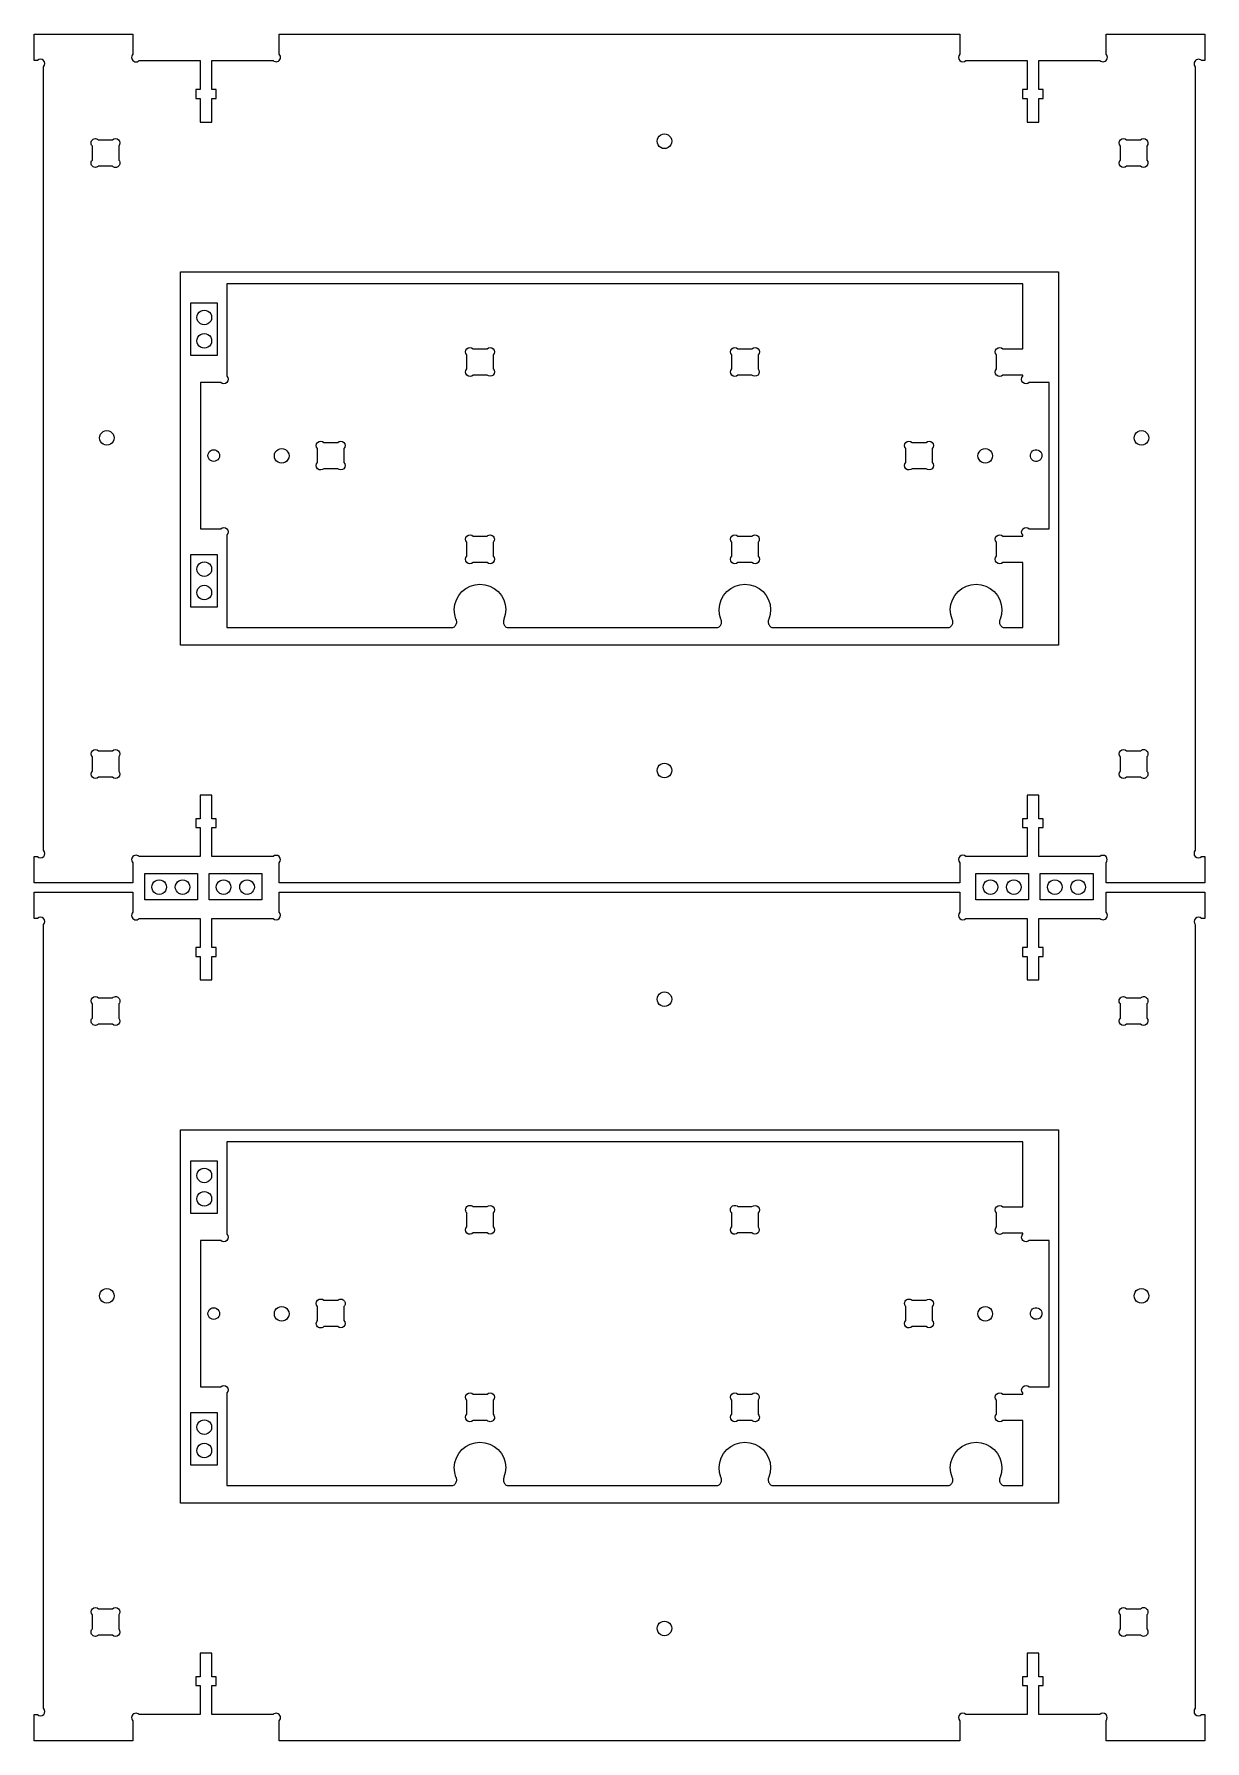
# Model space of a CAD drawing. Extents: x 5 to 2395, y 3 to 1197.
# Drawn here: x 811 to 1611, y 18 to 1184 of the extents above; entities that cross this region are included whole.
import ezdxf

# ---------------------------------------------------------------- set-up
doc = ezdxf.new("R2010")
doc.units = 0
doc.layers.add('RACK_CUTOUT_18MM_OSB', color=18, linetype='CONTINUOUS')
doc.layers.add('RACK_HOLDDOWN_18MM_OSB', color=18, linetype='CONTINUOUS')

msp = doc.modelspace()

# ---------------------------------------------------------------- linework, layer by layer
at = {"layer": 'RACK_CUTOUT_18MM_OSB'}
for points in [[(810.9, 603.8), (810.9, 621.8), (813.2, 621.8, 1), (817.4, 626.1), (817.4, 1161.6, 1), (813.2, 1165.8), (810.9, 1165.8), (810.9, 1183.8), (878.4, 1183.8), (878.4, 1170.1, 1), (882.7, 1165.8), (924.4, 1165.8), (924.4, 1145.9), (921.4, 1145.9), (921.4, 1139.9), (924.4, 1139.9), (924.4, 1123.8), (932.4, 1123.8), (932.4, 1139.9), (935.4, 1139.9), (935.4, 1145.9), (932.4, 1145.9), (932.4, 1165.8), (974.2, 1165.8, 1), (978.4, 1170.1), (978.4, 1183.8), (1443.4, 1183.8), (1443.4, 1170.1, 1), (1447.7, 1165.8), (1489.4, 1165.8), (1489.4, 1145.9), (1486.4, 1145.9), (1486.4, 1139.9), (1489.4, 1139.9), (1489.4, 1123.8), (1497.4, 1123.8), (1497.4, 1139.9), (1500.4, 1139.9), (1500.4, 1145.9), (1497.4, 1145.9), (1497.4, 1165.8), (1539.2, 1165.8, 1), (1543.4, 1170.1), (1543.4, 1183.8), (1610.9, 1183.8), (1610.9, 1165.8), (1608.7, 1165.8, 1), (1604.4, 1161.6), (1604.4, 626.1, 1), (1608.7, 621.8), (1610.9, 621.8), (1610.9, 603.8), (1543.4, 603.8), (1543.4, 617.6, 1), (1539.2, 621.8), (1497.4, 621.8), (1497.4, 641.7), (1500.4, 641.7), (1500.4, 647.7), (1497.4, 647.7), (1497.4, 663.8), (1489.4, 663.8), (1489.4, 647.7), (1486.4, 647.7), (1486.4, 641.7), (1489.4, 641.7), (1489.4, 621.8), (1447.7, 621.8, 1), (1443.4, 617.6), (1443.4, 603.8), (978.4, 603.8), (978.4, 617.6, 1), (974.2, 621.8), (932.4, 621.8), (932.4, 641.7), (935.4, 641.7), (935.4, 647.7), (932.4, 647.7), (932.4, 663.8), (924.4, 663.8), (924.4, 647.7), (921.4, 647.7), (921.4, 641.7), (924.4, 641.7), (924.4, 621.8), (882.7, 621.8, 1), (878.4, 617.6), (878.4, 603.8)], [(868.7, 1107.4), (868.7, 1097.8, -1), (864.4, 1093.6), (854.9, 1093.6, -1), (850.7, 1097.8), (850.7, 1107.4, -1), (854.9, 1111.6), (864.4, 1111.6, -1)], [(1571.2, 1107.4), (1571.2, 1097.8, -1), (1566.9, 1093.6), (1557.4, 1093.6, -1), (1553.2, 1097.8), (1553.2, 1107.4, -1), (1557.4, 1111.6), (1566.9, 1111.6, -1)], [(924.6, 845.8), (938.4, 845.8, -1), (942.6, 841.6), (942.6, 778.3), (1097.1, 778.3), (1097.6, 778.6), (1098.1, 778.9), (1098.5, 779.3), (1098.9, 779.7), (1099.2, 780.2), (1099.4, 780.7), (1099.6, 781.2), (1099.7, 781.8), (1099.7, 782.4), (1099.6, 782.9), (1099.5, 783.5), (1099.2, 784), (1098.3, 787.3), (1098, 790.7), (1098.4, 794.1), (1099.5, 797.3), (1101.1, 800.3), (1103.3, 802.9), (1105.9, 805.1), (1109, 806.7), (1112.2, 807.6), (1115.6, 808), (1119, 807.6), (1122.3, 806.7), (1125.3, 805.1), (1128, 802.9), (1130.2, 800.3), (1131.8, 797.3), (1132.8, 794.1), (1133.2, 790.7), (1132.9, 787.3), (1132, 784), (1131.8, 783.5), (1131.6, 782.9), (1131.6, 782.4), (1131.6, 781.8), (1131.7, 781.2), (1131.8, 780.7), (1132.1, 780.2), (1132.4, 779.7), (1132.7, 779.3), (1133.1, 778.9), (1133.6, 778.6), (1134.1, 778.3), (1278.1, 778.3), (1278.6, 778.6), (1279.1, 778.9), (1279.5, 779.3), (1279.9, 779.7), (1280.2, 780.2), (1280.4, 780.7), (1280.6, 781.2), (1280.7, 781.8), (1280.7, 782.4), (1280.6, 782.9), (1280.5, 783.5), (1280.2, 784), (1279.3, 787.3), (1279, 790.7), (1279.4, 794.1), (1280.5, 797.3), (1282.1, 800.3), (1284.3, 802.9), (1286.9, 805.1), (1290, 806.7), (1293.2, 807.6), (1296.6, 808), (1300, 807.6), (1303.3, 806.7), (1306.3, 805.1), (1309, 802.9), (1311.2, 800.3), (1312.8, 797.3), (1313.8, 794.1), (1314.2, 790.7), (1313.9, 787.3), (1313, 784), (1312.8, 783.5), (1312.6, 782.9), (1312.6, 782.4), (1312.6, 781.8), (1312.7, 781.2), (1312.8, 780.7), (1313.1, 780.2), (1313.4, 779.7), (1313.7, 779.3), (1314.1, 778.9), (1314.6, 778.6), (1315.1, 778.3), (1436.1, 778.3), (1436.6, 778.6), (1437.1, 778.9), (1437.5, 779.3), (1437.9, 779.7), (1438.2, 780.2), (1438.4, 780.7), (1438.6, 781.2), (1438.7, 781.8), (1438.7, 782.4), (1438.6, 782.9), (1438.5, 783.5), (1438.2, 784), (1437.3, 787.3), (1437, 790.7), (1437.4, 794.1), (1438.5, 797.3), (1440.1, 800.3), (1442.3, 802.9), (1444.9, 805.1), (1448, 806.7), (1451.2, 807.6), (1454.6, 808), (1458, 807.6), (1461.3, 806.7), (1464.3, 805.1), (1467, 802.9), (1469.2, 800.3), (1470.8, 797.3), (1471.8, 794.1), (1472.2, 790.7), (1471.9, 787.3), (1471, 784), (1470.8, 783.5), (1470.6, 782.9), (1470.6, 782.4), (1470.6, 781.8), (1470.7, 781.2), (1470.8, 780.7), (1471.1, 780.2), (1471.4, 779.7), (1471.7, 779.3), (1472.1, 778.9), (1472.6, 778.6), (1473.1, 778.3), (1486.6, 778.3), (1486.6, 822.8), (1472.9, 822.8, -1), (1468.6, 827.1), (1468.6, 836.6, -1), (1472.9, 840.8), (1486.6, 840.8), (1486.6, 841.6, -1), (1490.9, 845.8), (1504.6, 845.8), (1504.6, 945.8), (1490.9, 945.8, -1), (1486.6, 950.1), (1486.6, 950.8), (1472.9, 950.8, -1), (1468.6, 955.1), (1468.6, 964.6, -1), (1472.9, 968.8), (1486.6, 968.8), (1486.6, 1013.3), (942.6, 1013.3), (942.6, 950.1, -1), (938.4, 945.8), (924.6, 945.8)], [(1124.6, 964.6), (1124.6, 955.1, -1), (1120.4, 950.9), (1110.9, 950.9, -1), (1106.6, 955.1), (1106.6, 964.6, -1), (1110.9, 968.9), (1120.4, 968.9, -1)], [(1301.4, 950.9), (1291.9, 950.9, -1), (1287.6, 955.1), (1287.6, 964.6, -1), (1291.9, 968.9), (1301.4, 968.9, -1), (1305.6, 964.6), (1305.6, 955.1, -1)], [(1008.9, 904.9), (1018.4, 904.9, -1), (1022.6, 900.6), (1022.6, 891.1, -1), (1018.4, 886.9), (1008.9, 886.9, -1), (1004.6, 891.1), (1004.6, 900.6, -1)], [(1424.6, 900.6), (1424.6, 891.1, -1), (1420.4, 886.9), (1410.9, 886.9, -1), (1406.6, 891.1), (1406.6, 900.6, -1), (1410.9, 904.9), (1420.4, 904.9, -1)], [(1124.6, 836.6), (1124.6, 827.1, -1), (1120.4, 822.8), (1110.9, 822.8, -1), (1106.6, 827.1), (1106.6, 836.6, -1), (1110.9, 840.8), (1120.4, 840.8, -1)], [(1287.6, 827.1), (1287.6, 836.6, -1), (1291.9, 840.8), (1301.4, 840.8, -1), (1305.6, 836.6), (1305.6, 827.1, -1), (1301.4, 822.8), (1291.9, 822.8, -1)], [(850.7, 680.3), (850.7, 689.9, -1), (854.9, 694.1), (864.4, 694.1, -1), (868.7, 689.9), (868.7, 680.3, -1), (864.4, 676.1), (854.9, 676.1, -1)], [(1571.2, 689.9), (1571.2, 680.3, -1), (1566.9, 676.1), (1557.4, 676.1, -1), (1553.2, 680.3), (1553.2, 689.9, -1), (1557.4, 694.1), (1566.9, 694.1, -1)], [(810.9, 17.5), (810.9, 35.5), (813.2, 35.5, 1), (817.4, 39.8), (817.4, 575.3, 1), (813.2, 579.5), (810.9, 579.5), (810.9, 597.5), (878.4, 597.5), (878.4, 583.8, 1), (882.7, 579.5), (924.4, 579.5), (924.4, 559.6), (921.4, 559.6), (921.4, 553.6), (924.4, 553.6), (924.4, 537.5), (932.4, 537.5), (932.4, 553.6), (935.4, 553.6), (935.4, 559.6), (932.4, 559.6), (932.4, 579.5), (974.2, 579.5, 1), (978.4, 583.8), (978.4, 597.5), (1443.4, 597.5), (1443.4, 583.8, 1), (1447.7, 579.5), (1489.4, 579.5), (1489.4, 559.6), (1486.4, 559.6), (1486.4, 553.6), (1489.4, 553.6), (1489.4, 537.5), (1497.4, 537.5), (1497.4, 553.6), (1500.4, 553.6), (1500.4, 559.6), (1497.4, 559.6), (1497.4, 579.5), (1539.2, 579.5, 1), (1543.4, 583.8), (1543.4, 597.5), (1610.9, 597.5), (1610.9, 579.5), (1608.7, 579.5, 1), (1604.4, 575.3), (1604.4, 39.8, 1), (1608.7, 35.5), (1610.9, 35.5), (1610.9, 17.5), (1543.4, 17.5), (1543.4, 31.3, 1), (1539.2, 35.5), (1497.4, 35.5), (1497.4, 55.4), (1500.4, 55.4), (1500.4, 61.4), (1497.4, 61.4), (1497.4, 77.5), (1489.4, 77.5), (1489.4, 61.4), (1486.4, 61.4), (1486.4, 55.4), (1489.4, 55.4), (1489.4, 35.5), (1447.7, 35.5, 1), (1443.4, 31.3), (1443.4, 17.5), (978.4, 17.5), (978.4, 31.3, 1), (974.2, 35.5), (932.4, 35.5), (932.4, 55.4), (935.4, 55.4), (935.4, 61.4), (932.4, 61.4), (932.4, 77.5), (924.4, 77.5), (924.4, 61.4), (921.4, 61.4), (921.4, 55.4), (924.4, 55.4), (924.4, 35.5), (882.7, 35.5, 1), (878.4, 31.3), (878.4, 17.5)], [(868.7, 521.1), (868.7, 511.5, -1), (864.4, 507.3), (854.9, 507.3, -1), (850.7, 511.5), (850.7, 521.1, -1), (854.9, 525.3), (864.4, 525.3, -1)], [(1571.2, 521.1), (1571.2, 511.5, -1), (1566.9, 507.3), (1557.4, 507.3, -1), (1553.2, 511.5), (1553.2, 521.1, -1), (1557.4, 525.3), (1566.9, 525.3, -1)], [(924.6, 259.5), (938.4, 259.5, -1), (942.6, 255.3), (942.6, 192), (1097.1, 192), (1097.6, 192.3), (1098.1, 192.6), (1098.5, 193), (1098.9, 193.4), (1099.2, 193.9), (1099.4, 194.4), (1099.6, 194.9), (1099.7, 195.5), (1099.7, 196.1), (1099.6, 196.6), (1099.5, 197.2), (1099.2, 197.7), (1098.3, 201), (1098, 204.4), (1098.4, 207.8), (1099.5, 211), (1101.1, 214), (1103.3, 216.6), (1105.9, 218.8), (1109, 220.4), (1112.2, 221.3), (1115.6, 221.7), (1119, 221.3), (1122.3, 220.4), (1125.3, 218.8), (1128, 216.6), (1130.2, 214), (1131.8, 211), (1132.8, 207.8), (1133.2, 204.4), (1132.9, 201), (1132, 197.7), (1131.8, 197.2), (1131.6, 196.6), (1131.6, 196.1), (1131.6, 195.5), (1131.7, 194.9), (1131.8, 194.4), (1132.1, 193.9), (1132.4, 193.4), (1132.7, 193), (1133.1, 192.6), (1133.6, 192.3), (1134.1, 192), (1278.1, 192), (1278.6, 192.3), (1279.1, 192.6), (1279.5, 193), (1279.9, 193.4), (1280.2, 193.9), (1280.4, 194.4), (1280.6, 194.9), (1280.7, 195.5), (1280.7, 196.1), (1280.6, 196.6), (1280.5, 197.2), (1280.2, 197.7), (1279.3, 201), (1279, 204.4), (1279.4, 207.8), (1280.5, 211), (1282.1, 214), (1284.3, 216.6), (1286.9, 218.8), (1290, 220.4), (1293.2, 221.3), (1296.6, 221.7), (1300, 221.3), (1303.3, 220.4), (1306.3, 218.8), (1309, 216.6), (1311.2, 214), (1312.8, 211), (1313.8, 207.8), (1314.2, 204.4), (1313.9, 201), (1313, 197.7), (1312.8, 197.2), (1312.6, 196.6), (1312.6, 196.1), (1312.6, 195.5), (1312.7, 194.9), (1312.8, 194.4), (1313.1, 193.9), (1313.4, 193.4), (1313.7, 193), (1314.1, 192.6), (1314.6, 192.3), (1315.1, 192), (1436.1, 192), (1436.6, 192.3), (1437.1, 192.6), (1437.5, 193), (1437.9, 193.4), (1438.2, 193.9), (1438.4, 194.4), (1438.6, 194.9), (1438.7, 195.5), (1438.7, 196.1), (1438.6, 196.6), (1438.5, 197.2), (1438.2, 197.7), (1437.3, 201), (1437, 204.4), (1437.4, 207.8), (1438.5, 211), (1440.1, 214), (1442.3, 216.6), (1444.9, 218.8), (1448, 220.4), (1451.2, 221.3), (1454.6, 221.7), (1458, 221.3), (1461.3, 220.4), (1464.3, 218.8), (1467, 216.6), (1469.2, 214), (1470.8, 211), (1471.8, 207.8), (1472.2, 204.4), (1471.9, 201), (1471, 197.7), (1470.8, 197.2), (1470.6, 196.6), (1470.6, 196.1), (1470.6, 195.5), (1470.7, 194.9), (1470.8, 194.4), (1471.1, 193.9), (1471.4, 193.4), (1471.7, 193), (1472.1, 192.6), (1472.6, 192.3), (1473.1, 192), (1486.6, 192), (1486.6, 236.5), (1472.9, 236.5, -1), (1468.6, 240.8), (1468.6, 250.3, -1), (1472.9, 254.5), (1486.6, 254.5), (1486.6, 255.3, -1), (1490.9, 259.5), (1504.6, 259.5), (1504.6, 359.5), (1490.9, 359.5, -1), (1486.6, 363.8), (1486.6, 364.5), (1472.9, 364.5, -1), (1468.6, 368.8), (1468.6, 378.3, -1), (1472.9, 382.5), (1486.6, 382.5), (1486.6, 427), (942.6, 427), (942.6, 363.8, -1), (938.4, 359.5), (924.6, 359.5)], [(1124.6, 378.3), (1124.6, 368.8, -1), (1120.4, 364.6), (1110.9, 364.6, -1), (1106.6, 368.8), (1106.6, 378.3, -1), (1110.9, 382.6), (1120.4, 382.6, -1)], [(1301.4, 364.6), (1291.9, 364.6, -1), (1287.6, 368.8), (1287.6, 378.3, -1), (1291.9, 382.6), (1301.4, 382.6, -1), (1305.6, 378.3), (1305.6, 368.8, -1)], [(1008.9, 318.6), (1018.4, 318.6, -1), (1022.6, 314.3), (1022.6, 304.8, -1), (1018.4, 300.6), (1008.9, 300.6, -1), (1004.6, 304.8), (1004.6, 314.3, -1)], [(1424.6, 314.3), (1424.6, 304.8, -1), (1420.4, 300.6), (1410.9, 300.6, -1), (1406.6, 304.8), (1406.6, 314.3, -1), (1410.9, 318.6), (1420.4, 318.6, -1)], [(1124.6, 250.3), (1124.6, 240.8, -1), (1120.4, 236.5), (1110.9, 236.5, -1), (1106.6, 240.8), (1106.6, 250.3, -1), (1110.9, 254.5), (1120.4, 254.5, -1)], [(1287.6, 240.8), (1287.6, 250.3, -1), (1291.9, 254.5), (1301.4, 254.5, -1), (1305.6, 250.3), (1305.6, 240.8, -1), (1301.4, 236.5), (1291.9, 236.5, -1)], [(850.7, 94), (850.7, 103.6, -1), (854.9, 107.8), (864.4, 107.8, -1), (868.7, 103.6), (868.7, 94, -1), (864.4, 89.8), (854.9, 89.8, -1)], [(1571.2, 103.6), (1571.2, 94, -1), (1566.9, 89.8), (1557.4, 89.8, -1), (1553.2, 94), (1553.2, 103.6, -1), (1557.4, 107.8), (1566.9, 107.8, -1)]]:
    msp.add_lwpolyline(points, format="xyb", close=True, dxfattribs=at)
for points in [[(910.9, 766.3), (910.9, 1021.3), (1510.9, 1021.3), (1510.9, 766.3)], [(917.9, 964.3), (917.9, 1000.3), (935.9, 1000.3), (935.9, 964.3)], [(931.6, 892.4), (930.8, 893), (930.2, 893.8), (929.8, 894.8), (929.6, 895.8), (929.8, 896.9), (930.2, 897.8), (930.8, 898.7), (931.6, 899.3), (932.6, 899.7), (933.6, 899.8), (934.7, 899.7), (935.6, 899.3), (936.5, 898.7), (937.1, 897.8), (937.5, 896.9), (937.6, 895.8), (937.5, 894.8), (937.1, 893.8), (936.5, 893), (935.6, 892.4), (934.7, 892), (933.6, 891.8), (932.6, 892)], [(1494.2, 892.1), (1493.3, 892.6), (1492.5, 893.3), (1492, 894.2), (1491.7, 895.2), (1491.7, 896.3), (1491.9, 897.3), (1492.4, 898.2), (1493.1, 899), (1494, 899.5), (1495, 899.8), (1496.1, 899.8), (1497.1, 899.6), (1498, 899.1), (1498.8, 898.3), (1499.3, 897.5), (1499.6, 896.5), (1499.6, 895.4), (1499.4, 894.4), (1498.9, 893.5), (1498.1, 892.7), (1497.2, 892.2), (1496.2, 891.9), (1495.2, 891.9)], [(917.9, 792.3), (917.9, 828.3), (935.9, 828.3), (935.9, 792.3)], [(886.5, 592.3), (886.5, 610.3), (922.5, 610.3), (922.5, 592.3)], [(930.5, 592.3), (930.5, 610.3), (966.5, 610.3), (966.5, 592.3)], [(1454.5, 592.3), (1454.5, 610.3), (1490.5, 610.3), (1490.5, 592.3)], [(1498.5, 592.3), (1498.5, 610.3), (1534.5, 610.3), (1534.5, 592.3)], [(910.9, 180), (910.9, 435), (1510.9, 435), (1510.9, 180)], [(917.9, 378), (917.9, 414), (935.9, 414), (935.9, 378)], [(931.6, 306.1), (930.8, 306.7), (930.2, 307.5), (929.8, 308.5), (929.6, 309.5), (929.8, 310.6), (930.2, 311.5), (930.8, 312.4), (931.6, 313), (932.6, 313.4), (933.6, 313.5), (934.7, 313.4), (935.6, 313), (936.5, 312.4), (937.1, 311.5), (937.5, 310.6), (937.6, 309.5), (937.5, 308.5), (937.1, 307.5), (936.5, 306.7), (935.6, 306.1), (934.7, 305.7), (933.6, 305.5), (932.6, 305.7)], [(1494.2, 305.8), (1493.3, 306.3), (1492.5, 307), (1492, 307.9), (1491.7, 308.9), (1491.7, 310), (1491.9, 311), (1492.4, 311.9), (1493.1, 312.7), (1494, 313.2), (1495, 313.5), (1496.1, 313.5), (1497.1, 313.3), (1498, 312.8), (1498.8, 312), (1499.3, 311.2), (1499.6, 310.2), (1499.6, 309.1), (1499.4, 308.1), (1498.9, 307.2), (1498.1, 306.4), (1497.2, 305.9), (1496.2, 305.6), (1495.2, 305.6)], [(917.9, 206), (917.9, 242), (935.9, 242), (935.9, 206)]]:
    msp.add_lwpolyline(points, close=True, dxfattribs=at)
at = {"layer": 'RACK_HOLDDOWN_18MM_OSB'}
for points in [[(1242.9, 1115.5), (1244.2, 1115), (1245.2, 1114.2), (1246, 1113.2), (1246.5, 1112), (1246.7, 1110.7), (1246.5, 1109.4), (1246, 1108.2), (1245.2, 1107.1), (1244.2, 1106.3), (1242.9, 1105.8), (1241.7, 1105.7), (1240.4, 1105.8), (1239.2, 1106.3), (1238.1, 1107.1), (1237.3, 1108.2), (1236.8, 1109.4), (1236.7, 1110.7), (1236.8, 1112), (1237.3, 1113.2), (1238.1, 1114.2), (1239.2, 1115), (1240.4, 1115.5), (1241.7, 1115.7)], [(932.1, 988.9), (931.6, 987.7), (930.8, 986.7), (929.7, 985.9), (928.5, 985.4), (927.2, 985.2), (926, 985.4), (924.7, 985.9), (923.7, 986.7), (922.9, 987.7), (922.4, 988.9), (922.2, 990.2), (922.4, 991.5), (922.9, 992.7), (923.7, 993.8), (924.7, 994.5), (926, 995), (927.2, 995.2), (928.5, 995), (929.7, 994.5), (930.8, 993.8), (931.6, 992.7), (932.1, 991.5), (932.2, 990.2)], [(932.1, 972.9), (931.6, 971.7), (930.8, 970.7), (929.7, 969.9), (928.5, 969.4), (927.2, 969.2), (926, 969.4), (924.7, 969.9), (923.7, 970.7), (922.9, 971.7), (922.4, 972.9), (922.2, 974.2), (922.4, 975.5), (922.9, 976.7), (923.7, 977.8), (924.7, 978.5), (926, 979), (927.2, 979.2), (928.5, 979), (929.7, 978.5), (930.8, 977.8), (931.6, 976.7), (932.1, 975.5), (932.2, 974.2)], [(861.9, 912.8), (863.1, 912.3), (864.1, 911.5), (864.9, 910.4), (865.4, 909.2), (865.6, 907.9), (865.4, 906.6), (864.9, 905.4), (864.1, 904.4), (863.1, 903.6), (861.9, 903.1), (860.6, 902.9), (859.3, 903.1), (858.1, 903.6), (857.1, 904.4), (856.3, 905.4), (855.8, 906.6), (855.6, 907.9), (855.8, 909.2), (856.3, 910.4), (857.1, 911.5), (858.1, 912.3), (859.3, 912.8), (860.6, 912.9)], [(1568.9, 912.8), (1570.1, 912.3), (1571.1, 911.5), (1571.9, 910.4), (1572.4, 909.2), (1572.6, 907.9), (1572.4, 906.6), (1571.9, 905.4), (1571.1, 904.4), (1570.1, 903.6), (1568.9, 903.1), (1567.6, 902.9), (1566.3, 903.1), (1565.1, 903.6), (1564.1, 904.4), (1563.3, 905.4), (1562.8, 906.6), (1562.6, 907.9), (1562.8, 909.2), (1563.3, 910.4), (1564.1, 911.5), (1565.1, 912.3), (1566.3, 912.8), (1567.6, 912.9)], [(984.9, 894.4), (984.4, 893.2), (983.6, 892.1), (982.6, 891.3), (981.4, 890.8), (980.1, 890.7), (978.8, 890.8), (977.6, 891.3), (976.5, 892.1), (975.7, 893.2), (975.2, 894.4), (975.1, 895.7), (975.2, 897), (975.7, 898.2), (976.5, 899.2), (977.6, 900), (978.8, 900.5), (980.1, 900.7), (981.4, 900.5), (982.6, 900), (983.6, 899.2), (984.4, 898.2), (984.9, 897), (985.1, 895.7)], [(1465.7, 894.4), (1465.2, 893.2), (1464.4, 892.1), (1463.4, 891.3), (1462.2, 890.8), (1460.9, 890.7), (1459.6, 890.8), (1458.4, 891.3), (1457.4, 892.1), (1456.6, 893.2), (1456.1, 894.4), (1455.9, 895.7), (1456.1, 897), (1456.6, 898.2), (1457.4, 899.2), (1458.4, 900), (1459.6, 900.5), (1460.9, 900.7), (1462.2, 900.5), (1463.4, 900), (1464.4, 899.2), (1465.2, 898.2), (1465.7, 897), (1465.9, 895.7)], [(932.1, 816.9), (931.6, 815.7), (930.8, 814.7), (929.7, 813.9), (928.5, 813.4), (927.2, 813.2), (926, 813.4), (924.7, 813.9), (923.7, 814.7), (922.9, 815.7), (922.4, 816.9), (922.2, 818.2), (922.4, 819.5), (922.9, 820.7), (923.7, 821.8), (924.7, 822.5), (926, 823), (927.2, 823.2), (928.5, 823), (929.7, 822.5), (930.8, 821.8), (931.6, 820.7), (932.1, 819.5), (932.2, 818.2)], [(932.1, 800.9), (931.6, 799.7), (930.8, 798.7), (929.7, 797.9), (928.5, 797.4), (927.2, 797.2), (926, 797.4), (924.7, 797.9), (923.7, 798.7), (922.9, 799.7), (922.4, 800.9), (922.2, 802.2), (922.4, 803.5), (922.9, 804.7), (923.7, 805.8), (924.7, 806.5), (926, 807), (927.2, 807.2), (928.5, 807), (929.7, 806.5), (930.8, 805.8), (931.6, 804.7), (932.1, 803.5), (932.2, 802.2)], [(1242.9, 685.5), (1244.2, 685), (1245.2, 684.2), (1246, 683.2), (1246.5, 682), (1246.7, 680.7), (1246.5, 679.4), (1246, 678.2), (1245.2, 677.1), (1244.2, 676.3), (1242.9, 675.8), (1241.7, 675.7), (1240.4, 675.8), (1239.2, 676.3), (1238.1, 677.1), (1237.3, 678.2), (1236.8, 679.4), (1236.7, 680.7), (1236.8, 682), (1237.3, 683.2), (1238.1, 684.2), (1239.2, 685), (1240.4, 685.5), (1241.7, 685.7)], [(895.1, 596.2), (893.9, 596.7), (892.8, 597.5), (892.1, 598.5), (891.6, 599.7), (891.4, 601), (891.6, 602.3), (892.1, 603.5), (892.8, 604.5), (893.9, 605.3), (895.1, 605.8), (896.4, 606), (897.7, 605.8), (898.9, 605.3), (899.9, 604.5), (900.7, 603.5), (901.2, 602.3), (901.4, 601), (901.2, 599.7), (900.7, 598.5), (899.9, 597.5), (898.9, 596.7), (897.7, 596.2), (896.4, 596)], [(911.1, 596.2), (909.9, 596.7), (908.8, 597.5), (908.1, 598.5), (907.6, 599.7), (907.4, 601), (907.6, 602.3), (908.1, 603.5), (908.8, 604.5), (909.9, 605.3), (911.1, 605.8), (912.4, 606), (913.7, 605.8), (914.9, 605.3), (915.9, 604.5), (916.7, 603.5), (917.2, 602.3), (917.4, 601), (917.2, 599.7), (916.7, 598.5), (915.9, 597.5), (914.9, 596.7), (913.7, 596.2), (912.4, 596)], [(939.1, 596.2), (937.9, 596.7), (936.8, 597.5), (936.1, 598.5), (935.6, 599.7), (935.4, 601), (935.6, 602.3), (936.1, 603.5), (936.8, 604.5), (937.9, 605.3), (939.1, 605.8), (940.4, 606), (941.7, 605.8), (942.9, 605.3), (943.9, 604.5), (944.7, 603.5), (945.2, 602.3), (945.4, 601), (945.2, 599.7), (944.7, 598.5), (943.9, 597.5), (942.9, 596.7), (941.7, 596.2), (940.4, 596)], [(955.1, 596.2), (953.9, 596.7), (952.8, 597.5), (952.1, 598.5), (951.6, 599.7), (951.4, 601), (951.6, 602.3), (952.1, 603.5), (952.8, 604.5), (953.9, 605.3), (955.1, 605.8), (956.4, 606), (957.7, 605.8), (958.9, 605.3), (959.9, 604.5), (960.7, 603.5), (961.2, 602.3), (961.4, 601), (961.2, 599.7), (960.7, 598.5), (959.9, 597.5), (958.9, 596.7), (957.7, 596.2), (956.4, 596)], [(1463.1, 596.2), (1461.9, 596.7), (1460.8, 597.5), (1460.1, 598.5), (1459.6, 599.7), (1459.4, 601), (1459.6, 602.3), (1460.1, 603.5), (1460.8, 604.5), (1461.9, 605.3), (1463.1, 605.8), (1464.4, 606), (1465.7, 605.8), (1466.9, 605.3), (1467.9, 604.5), (1468.7, 603.5), (1469.2, 602.3), (1469.4, 601), (1469.2, 599.7), (1468.7, 598.5), (1467.9, 597.5), (1466.9, 596.7), (1465.7, 596.2), (1464.4, 596)], [(1479.1, 596.2), (1477.9, 596.7), (1476.8, 597.5), (1476.1, 598.5), (1475.6, 599.7), (1475.4, 601), (1475.6, 602.3), (1476.1, 603.5), (1476.8, 604.5), (1477.9, 605.3), (1479.1, 605.8), (1480.4, 606), (1481.7, 605.8), (1482.9, 605.3), (1483.9, 604.5), (1484.7, 603.5), (1485.2, 602.3), (1485.4, 601), (1485.2, 599.7), (1484.7, 598.5), (1483.9, 597.5), (1482.9, 596.7), (1481.7, 596.2), (1480.4, 596)], [(1507.1, 596.2), (1505.9, 596.7), (1504.8, 597.5), (1504.1, 598.5), (1503.6, 599.7), (1503.4, 601), (1503.6, 602.3), (1504.1, 603.5), (1504.8, 604.5), (1505.9, 605.3), (1507.1, 605.8), (1508.4, 606), (1509.7, 605.8), (1510.9, 605.3), (1511.9, 604.5), (1512.7, 603.5), (1513.2, 602.3), (1513.4, 601), (1513.2, 599.7), (1512.7, 598.5), (1511.9, 597.5), (1510.9, 596.7), (1509.7, 596.2), (1508.4, 596)], [(1523.1, 596.2), (1521.9, 596.7), (1520.8, 597.5), (1520.1, 598.5), (1519.6, 599.7), (1519.4, 601), (1519.6, 602.3), (1520.1, 603.5), (1520.8, 604.5), (1521.9, 605.3), (1523.1, 605.8), (1524.4, 606), (1525.7, 605.8), (1526.9, 605.3), (1527.9, 604.5), (1528.7, 603.5), (1529.2, 602.3), (1529.4, 601), (1529.2, 599.7), (1528.7, 598.5), (1527.9, 597.5), (1526.9, 596.7), (1525.7, 596.2), (1524.4, 596)], [(1242.9, 529.2), (1244.2, 528.7), (1245.2, 527.9), (1246, 526.9), (1246.5, 525.7), (1246.7, 524.4), (1246.5, 523.1), (1246, 521.9), (1245.2, 520.8), (1244.2, 520), (1242.9, 519.5), (1241.7, 519.4), (1240.4, 519.5), (1239.2, 520), (1238.1, 520.8), (1237.3, 521.9), (1236.8, 523.1), (1236.7, 524.4), (1236.8, 525.7), (1237.3, 526.9), (1238.1, 527.9), (1239.2, 528.7), (1240.4, 529.2), (1241.7, 529.4)], [(932.1, 402.6), (931.6, 401.4), (930.8, 400.4), (929.7, 399.6), (928.5, 399.1), (927.2, 398.9), (926, 399.1), (924.7, 399.6), (923.7, 400.4), (922.9, 401.4), (922.4, 402.6), (922.2, 403.9), (922.4, 405.2), (922.9, 406.4), (923.7, 407.5), (924.7, 408.2), (926, 408.7), (927.2, 408.9), (928.5, 408.7), (929.7, 408.2), (930.8, 407.5), (931.6, 406.4), (932.1, 405.2), (932.2, 403.9)], [(932.1, 386.6), (931.6, 385.4), (930.8, 384.4), (929.7, 383.6), (928.5, 383.1), (927.2, 382.9), (926, 383.1), (924.7, 383.6), (923.7, 384.4), (922.9, 385.4), (922.4, 386.6), (922.2, 387.9), (922.4, 389.2), (922.9, 390.4), (923.7, 391.5), (924.7, 392.2), (926, 392.7), (927.2, 392.9), (928.5, 392.7), (929.7, 392.2), (930.8, 391.5), (931.6, 390.4), (932.1, 389.2), (932.2, 387.9)], [(861.9, 326.5), (863.1, 326), (864.1, 325.2), (864.9, 324.1), (865.4, 322.9), (865.6, 321.6), (865.4, 320.3), (864.9, 319.1), (864.1, 318.1), (863.1, 317.3), (861.9, 316.8), (860.6, 316.6), (859.3, 316.8), (858.1, 317.3), (857.1, 318.1), (856.3, 319.1), (855.8, 320.3), (855.6, 321.6), (855.8, 322.9), (856.3, 324.1), (857.1, 325.2), (858.1, 326), (859.3, 326.5), (860.6, 326.6)], [(1568.9, 326.5), (1570.1, 326), (1571.1, 325.2), (1571.9, 324.1), (1572.4, 322.9), (1572.6, 321.6), (1572.4, 320.3), (1571.9, 319.1), (1571.1, 318.1), (1570.1, 317.3), (1568.9, 316.8), (1567.6, 316.6), (1566.3, 316.8), (1565.1, 317.3), (1564.1, 318.1), (1563.3, 319.1), (1562.8, 320.3), (1562.6, 321.6), (1562.8, 322.9), (1563.3, 324.1), (1564.1, 325.2), (1565.1, 326), (1566.3, 326.5), (1567.6, 326.6)], [(984.9, 308.1), (984.4, 306.9), (983.6, 305.8), (982.6, 305), (981.4, 304.5), (980.1, 304.4), (978.8, 304.5), (977.6, 305), (976.5, 305.8), (975.7, 306.9), (975.2, 308.1), (975.1, 309.4), (975.2, 310.7), (975.7, 311.9), (976.5, 312.9), (977.6, 313.7), (978.8, 314.2), (980.1, 314.4), (981.4, 314.2), (982.6, 313.7), (983.6, 312.9), (984.4, 311.9), (984.9, 310.7), (985.1, 309.4)], [(1465.7, 308.1), (1465.2, 306.9), (1464.4, 305.8), (1463.4, 305), (1462.2, 304.5), (1460.9, 304.4), (1459.6, 304.5), (1458.4, 305), (1457.4, 305.8), (1456.6, 306.9), (1456.1, 308.1), (1455.9, 309.4), (1456.1, 310.7), (1456.6, 311.9), (1457.4, 312.9), (1458.4, 313.7), (1459.6, 314.2), (1460.9, 314.4), (1462.2, 314.2), (1463.4, 313.7), (1464.4, 312.9), (1465.2, 311.9), (1465.7, 310.7), (1465.9, 309.4)], [(932.1, 230.6), (931.6, 229.4), (930.8, 228.4), (929.7, 227.6), (928.5, 227.1), (927.2, 226.9), (926, 227.1), (924.7, 227.6), (923.7, 228.4), (922.9, 229.4), (922.4, 230.6), (922.2, 231.9), (922.4, 233.2), (922.9, 234.4), (923.7, 235.5), (924.7, 236.2), (926, 236.7), (927.2, 236.9), (928.5, 236.7), (929.7, 236.2), (930.8, 235.5), (931.6, 234.4), (932.1, 233.2), (932.2, 231.9)], [(932.1, 214.6), (931.6, 213.4), (930.8, 212.4), (929.7, 211.6), (928.5, 211.1), (927.2, 210.9), (926, 211.1), (924.7, 211.6), (923.7, 212.4), (922.9, 213.4), (922.4, 214.6), (922.2, 215.9), (922.4, 217.2), (922.9, 218.4), (923.7, 219.5), (924.7, 220.2), (926, 220.7), (927.2, 220.9), (928.5, 220.7), (929.7, 220.2), (930.8, 219.5), (931.6, 218.4), (932.1, 217.2), (932.2, 215.9)], [(1242.9, 99.2), (1244.2, 98.7), (1245.2, 97.9), (1246, 96.9), (1246.5, 95.7), (1246.7, 94.4), (1246.5, 93.1), (1246, 91.9), (1245.2, 90.8), (1244.2, 90), (1242.9, 89.5), (1241.7, 89.4), (1240.4, 89.5), (1239.2, 90), (1238.1, 90.8), (1237.3, 91.9), (1236.8, 93.1), (1236.7, 94.4), (1236.8, 95.7), (1237.3, 96.9), (1238.1, 97.9), (1239.2, 98.7), (1240.4, 99.2), (1241.7, 99.4)]]:
    msp.add_lwpolyline(points, close=True, dxfattribs=at)

doc.saveas('drawing.dxf')
